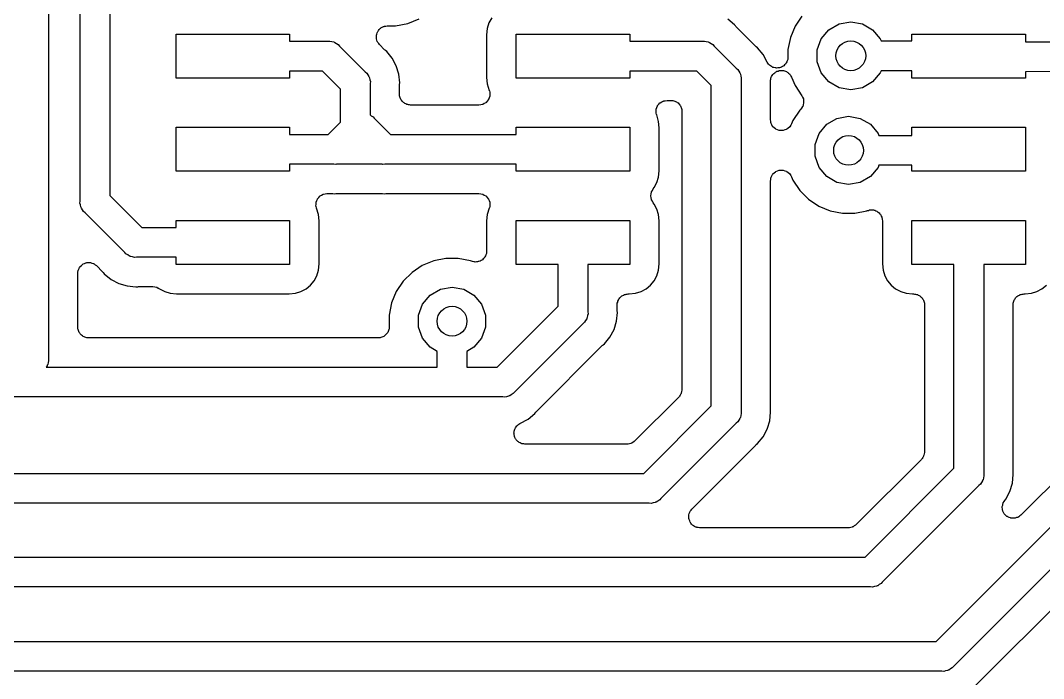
# Model space of a CAD drawing. Extents: x 91 to 190.2, y -113.9 to -59.9.
# Drawn here: x 156.87 to 170.83, y -105.35 to -96.38 of the extents above; entities that cross this region are included whole.
import ezdxf

# ---------------------------------------------------------------- set-up
doc = ezdxf.new("R2010")
doc.units = 0
doc.header["$MEASUREMENT"] = 0
doc.layers.add('BLACK', color=7, linetype='CONTINUOUS')

msp = doc.modelspace()

# ---------------------------------------------------------------- linework, layer by layer
at = {"layer": 'BLACK', "linetype": 'CONTINUOUS'}
for p, q in [((157.253, -94.8142), (157.253, -98.8233)), ((169.366, -104.847), (178.607, -95.6058)), ((178.947, -95.84), (169.6, -105.187)), ((157.687, -98.8411), (157.687, -95.9106)), ((158.093, -95.9106), (158.093, -98.7658)), ((161.989, -96.4522), (162.155, -96.4193)), ((162.155, -96.4193), (162.311, -96.3546)), ((163.264, -96.4112), (163.241, -96.4866)), ((163.301, -96.3417), (163.264, -96.4112)), ((166.614, -96.4364), (166.522, -96.361)), ((166.628, -96.4537), (166.614, -96.4364)), ((167.531, -96.3183), (167.44, -96.454)), ((167.902, -96.5044), (168.041, -96.4237)), ((168.041, -96.4237), (168.2, -96.3957)), ((168.2, -96.3957), (168.359, -96.4237)), ((168.359, -96.4237), (168.498, -96.5044)), ((158.995, -97.165), (158.995, -96.565)), ((158.995, -96.565), (160.545, -96.565)), ((160.545, -96.565), (160.545, -96.6618)), ((161.73, -96.5762), (161.732, -96.57)), ((161.73, -96.5957), (161.73, -96.5762)), ((161.732, -96.5634), (161.741, -96.5456)), ((161.732, -96.57), (161.732, -96.5634)), ((161.741, -96.5456), (161.747, -96.5272)), ((161.747, -96.5272), (161.752, -96.5221)), ((161.752, -96.5221), (161.755, -96.5162)), ((161.755, -96.5162), (161.768, -96.5023)), ((161.768, -96.5023), (161.781, -96.4873)), ((161.781, -96.4873), (161.787, -96.484)), ((161.787, -96.484), (161.791, -96.4793)), ((161.791, -96.4793), (161.809, -96.471)), ((161.809, -96.471), (161.826, -96.4612)), ((161.826, -96.4612), (161.833, -96.4601)), ((161.833, -96.4601), (161.839, -96.4573)), ((161.839, -96.4573), (161.858, -96.4556)), ((161.858, -96.4556), (161.877, -96.4522)), ((161.877, -96.4522), (161.989, -96.4522)), ((163.241, -96.4866), (163.232, -96.5724)), ((163.232, -96.5724), (163.232, -97.1576)), ((163.635, -97.165), (163.635, -96.565)), ((163.635, -96.565), (165.185, -96.565)), ((165.185, -96.565), (165.185, -96.6618)), ((166.633, -96.4586), (166.628, -96.4537)), ((166.638, -96.4646), (166.633, -96.4586)), ((166.9, -96.7273), (166.638, -96.4646)), ((167.44, -96.454), (167.376, -96.61)), ((167.798, -96.6279), (167.902, -96.5044)), ((168.498, -96.5044), (168.602, -96.6279)), ((169.035, -96.6568), (169.035, -96.565)), ((169.035, -96.565), (170.585, -96.565)), ((170.585, -96.565), (170.585, -96.6706)), ((160.545, -96.6618), (161.066, -96.6618)), ((161.066, -96.6618), (161.093, -96.6595)), ((161.093, -96.6595), (161.119, -96.6664)), ((161.119, -96.6664), (161.146, -96.6711)), ((161.146, -96.6711), (161.153, -96.6756)), ((161.153, -96.6756), (161.162, -96.678)), ((161.162, -96.678), (161.184, -96.6935)), ((161.184, -96.6935), (161.208, -96.7069)), ((161.208, -96.7069), (161.225, -96.7276)), ((161.728, -96.6153), (161.73, -96.5957)), ((161.73, -96.6216), (161.728, -96.6153)), ((161.73, -96.6282), (161.73, -96.6216)), ((161.736, -96.6467), (161.73, -96.6282)), ((161.741, -96.6656), (161.736, -96.6467)), ((161.745, -96.671), (161.741, -96.6656)), ((161.747, -96.6772), (161.745, -96.671)), ((161.76, -96.6922), (161.747, -96.6772)), ((161.771, -96.7083), (161.76, -96.6922)), ((161.84, -96.7773), (161.771, -96.7083)), ((165.185, -96.6618), (166.176, -96.6618)), ((166.176, -96.6618), (166.203, -96.6595)), ((166.203, -96.6595), (166.229, -96.6664)), ((166.229, -96.6664), (166.256, -96.6711)), ((166.256, -96.6711), (166.263, -96.6756)), ((166.263, -96.6756), (166.272, -96.678)), ((166.272, -96.678), (166.294, -96.6935)), ((166.294, -96.6935), (166.318, -96.7069)), ((166.318, -96.7069), (166.335, -96.7276)), ((167.376, -96.61), (167.343, -96.7756)), ((167.743, -96.7794), (167.798, -96.6279)), ((168.602, -96.6279), (168.613, -96.6568)), ((168.613, -96.6568), (169.035, -96.6568)), ((170.585, -96.6706), (176.161, -96.6619)), ((161.225, -96.7276), (161.577, -97.08)), ((161.846, -96.7816), (161.84, -96.7773)), ((161.851, -96.7872), (161.846, -96.7816)), ((161.869, -96.8014), (161.851, -96.7872)), ((161.944, -96.8933), (161.869, -96.8014)), ((166.335, -96.7276), (166.637, -97.0301)), ((166.906, -96.7316), (166.9, -96.7273)), ((166.911, -96.7372), (166.906, -96.7316)), ((166.929, -96.7514), (166.911, -96.7372)), ((167.004, -96.8433), (166.929, -96.7514)), ((167.061, -96.949), (167.004, -96.8433)), ((167.343, -96.7756), (167.343, -96.8783)), ((167.743, -96.9406), (167.743, -96.7794)), ((162, -96.998), (161.944, -96.8933)), ((162.034, -97.1117), (162, -96.998)), ((167.07, -96.9613), (167.061, -96.949)), ((167.078, -96.9748), (167.07, -96.9613)), ((167.086, -96.9816), (167.078, -96.9748)), ((167.093, -96.99), (167.086, -96.9816)), ((167.106, -96.9982), (167.093, -96.99)), ((167.118, -97.0082), (167.106, -96.9982)), ((167.285, -96.9963), (167.276, -97.0014)), ((167.296, -96.9847), (167.285, -96.9963)), ((167.308, -96.9748), (167.296, -96.9847)), ((167.313, -96.9655), (167.308, -96.9748)), ((167.32, -96.9575), (167.313, -96.9655)), ((167.326, -96.9431), (167.32, -96.9575)), ((167.334, -96.9296), (167.326, -96.9431)), ((167.336, -96.9191), (167.334, -96.9296)), ((167.34, -96.9092), (167.336, -96.9191)), ((167.343, -96.8783), (167.34, -96.8936)), ((167.34, -96.8936), (167.34, -96.9092)), ((167.798, -97.0921), (167.743, -96.9406)), ((160.991, -97.0682), (160.545, -97.0682)), ((160.545, -97.0682), (160.545, -97.165)), ((161.237, -97.3142), (160.991, -97.0682)), ((161.577, -97.08), (161.598, -97.0974)), ((161.598, -97.0974), (161.612, -97.1207)), ((161.612, -97.1207), (161.627, -97.1428)), ((162.046, -97.23), (162.034, -97.1117)), ((166.101, -97.0682), (165.185, -97.0682)), ((165.185, -97.0682), (165.185, -97.165)), ((166.297, -97.2642), (166.101, -97.0682)), ((166.637, -97.0301), (166.658, -97.0474)), ((166.658, -97.0474), (166.672, -97.0707)), ((166.672, -97.0707), (166.687, -97.0928)), ((166.687, -97.0928), (166.689, -97.1016)), ((166.689, -97.1016), (166.694, -97.1094)), ((166.694, -97.1094), (166.699, -97.136)), ((166.699, -97.136), (166.706, -97.162)), ((167.128, -97.0119), (167.118, -97.0082)), ((167.119, -97.1434), (167.128, -97.1307)), ((167.137, -97.0175), (167.128, -97.0119)), ((167.128, -97.1307), (167.135, -97.1169)), ((167.135, -97.1169), (167.143, -97.1097)), ((167.152, -97.0207), (167.137, -97.0175)), ((167.143, -97.1097), (167.149, -97.101)), ((167.149, -97.101), (167.162, -97.0922)), ((167.167, -97.0261), (167.152, -97.0207)), ((167.162, -97.0922), (167.173, -97.0817)), ((167.177, -97.0261), (167.167, -97.0261)), ((167.173, -97.0817), (167.183, -97.0776)), ((167.188, -97.0283), (167.177, -97.0261)), ((167.183, -97.0776), (167.192, -97.0716)), ((167.203, -97.0261), (167.188, -97.0283)), ((167.192, -97.0716), (167.207, -97.0678)), ((167.219, -97.0261), (167.203, -97.0261)), ((167.207, -97.0678), (167.222, -97.0618)), ((167.229, -97.0224), (167.219, -97.0261)), ((167.222, -97.0618), (167.232, -97.0613)), ((167.239, -97.0209), (167.229, -97.0224)), ((167.232, -97.0613), (167.243, -97.0587)), ((167.253, -97.0136), (167.239, -97.0209)), ((167.243, -97.0587), (167.258, -97.0602)), ((167.268, -97.0082), (167.253, -97.0136)), ((167.258, -97.0602), (167.274, -97.0595)), ((167.276, -97.0014), (167.268, -97.0082)), ((167.274, -97.0595), (167.284, -97.0627)), ((167.284, -97.0627), (167.294, -97.0638)), ((167.294, -97.0638), (167.308, -97.0705)), ((167.308, -97.0705), (167.323, -97.0752)), ((167.323, -97.0752), (167.332, -97.0817)), ((167.332, -97.0817), (167.341, -97.0863)), ((167.341, -97.0863), (167.352, -97.0974)), ((167.352, -97.0974), (167.365, -97.1069)), ((167.365, -97.1069), (167.37, -97.1159)), ((167.37, -97.1159), (167.378, -97.1236)), ((167.378, -97.1236), (167.384, -97.1377)), ((167.384, -97.1377), (167.393, -97.1508)), ((167.902, -97.2156), (167.798, -97.0921)), ((168.602, -97.0921), (168.498, -97.2156)), ((168.613, -97.0632), (168.602, -97.0921)), ((169.035, -97.0632), (168.613, -97.0632)), ((169.035, -97.165), (169.035, -97.0632)), ((176.236, -97.0682), (170.585, -97.077)), ((170.585, -97.077), (170.585, -97.165)), ((160.545, -97.165), (158.995, -97.165)), ((161.627, -97.1428), (161.629, -97.1516)), ((161.629, -97.1516), (161.634, -97.1594)), ((161.634, -97.1594), (161.639, -97.186)), ((161.639, -97.186), (161.646, -97.212)), ((161.646, -97.212), (161.643, -97.2389)), ((161.643, -97.2389), (161.643, -97.6672)), ((162.043, -97.267), (162.044, -97.2597)), ((162.043, -97.3818), (162.043, -97.267)), ((162.044, -97.2523), (162.046, -97.23)), ((162.044, -97.2597), (162.044, -97.2523)), ((163.232, -97.1576), (163.241, -97.2434)), ((163.241, -97.2434), (163.268, -97.3329)), ((165.185, -97.165), (163.635, -97.165)), ((166.297, -101.636), (166.297, -97.2642)), ((166.706, -97.162), (166.703, -97.1889)), ((166.703, -97.1889), (166.703, -101.711)), ((167.103, -97.217), (167.104, -97.2097)), ((167.103, -97.7314), (167.103, -97.217)), ((167.104, -97.2023), (167.105, -97.1935)), ((167.104, -97.2097), (167.104, -97.2023)), ((167.105, -97.1935), (167.109, -97.1786)), ((167.109, -97.1786), (167.111, -97.1631)), ((167.111, -97.1631), (167.116, -97.1537)), ((167.116, -97.1537), (167.119, -97.1434)), ((167.393, -97.1508), (167.44, -97.266)), ((167.44, -97.266), (167.533, -97.4043)), ((168.041, -97.2963), (167.902, -97.2156)), ((168.498, -97.2156), (168.359, -97.2963)), ((170.585, -97.165), (169.035, -97.165)), ((161.237, -97.7658), (161.237, -97.3142)), ((162.045, -97.3947), (162.043, -97.3818)), ((162.045, -97.4078), (162.045, -97.3947)), ((162.05, -97.4202), (162.045, -97.4078)), ((163.274, -97.4127), (163.265, -97.4346)), ((163.268, -97.3329), (163.269, -97.3382)), ((163.269, -97.3382), (163.275, -97.3558)), ((163.275, -97.4078), (163.274, -97.4102)), ((163.274, -97.4102), (163.274, -97.4127)), ((163.275, -97.3558), (163.275, -97.3582)), ((163.275, -97.3582), (163.276, -97.3606)), ((163.276, -97.3606), (163.275, -97.3842)), ((163.275, -97.3842), (163.275, -97.4078)), ((167.533, -97.4043), (167.543, -97.4266)), ((168.2, -97.3243), (168.041, -97.2963)), ((168.359, -97.2963), (168.2, -97.3243)), ((162.052, -97.4331), (162.05, -97.4202)), ((162.059, -97.4445), (162.052, -97.4331)), ((162.063, -97.4568), (162.059, -97.4445)), ((162.072, -97.4669), (162.063, -97.4568)), ((162.078, -97.4782), (162.072, -97.4669)), ((162.088, -97.4867), (162.078, -97.4782)), ((162.097, -97.4967), (162.088, -97.4867)), ((162.108, -97.5033), (162.097, -97.4967)), ((162.118, -97.5117), (162.108, -97.5033)), ((162.131, -97.5162), (162.118, -97.5117)), ((162.142, -97.5228), (162.131, -97.5162)), ((162.155, -97.525), (162.142, -97.5228)), ((162.167, -97.5295), (162.155, -97.525)), ((162.18, -97.5295), (162.167, -97.5295)), ((162.193, -97.5318), (162.18, -97.5295)), ((163.127, -97.5318), (162.193, -97.5318)), ((163.151, -97.5277), (163.127, -97.5318)), ((163.174, -97.5244), (163.151, -97.5277)), ((163.176, -97.5232), (163.174, -97.5244)), ((163.179, -97.5228), (163.176, -97.5232)), ((163.199, -97.5109), (163.179, -97.5228)), ((163.22, -97.4998), (163.199, -97.5109)), ((163.222, -97.498), (163.22, -97.4998)), ((163.224, -97.4967), (163.222, -97.498)), ((163.239, -97.4786), (163.224, -97.4967)), ((163.255, -97.461), (163.239, -97.4786)), ((163.256, -97.4587), (163.255, -97.461)), ((163.257, -97.4568), (163.256, -97.4587)), ((163.265, -97.4346), (163.257, -97.4568)), ((165.555, -97.5654), (165.563, -97.5432)), ((165.563, -97.5432), (165.564, -97.5413)), ((165.564, -97.5413), (165.565, -97.539)), ((165.565, -97.539), (165.581, -97.5214)), ((165.581, -97.5214), (165.596, -97.5033)), ((165.596, -97.5033), (165.598, -97.502)), ((165.598, -97.502), (165.6, -97.5002)), ((165.6, -97.5002), (165.621, -97.4891)), ((165.621, -97.4891), (165.641, -97.4772)), ((165.641, -97.4772), (165.644, -97.4768)), ((165.644, -97.4768), (165.646, -97.4756)), ((165.646, -97.4756), (165.669, -97.4723)), ((165.669, -97.4723), (165.693, -97.4682)), ((165.693, -97.4682), (165.747, -97.4682)), ((165.747, -97.4682), (165.76, -97.4705)), ((165.76, -97.4705), (165.773, -97.4705)), ((165.773, -97.4705), (165.785, -97.475)), ((165.785, -97.475), (165.798, -97.4772)), ((165.798, -97.4772), (165.809, -97.4838)), ((165.809, -97.4838), (165.822, -97.4883)), ((165.822, -97.4883), (165.832, -97.4967)), ((165.832, -97.4967), (165.843, -97.5033)), ((165.843, -97.5033), (165.852, -97.5133)), ((165.852, -97.5133), (165.862, -97.5218)), ((165.862, -97.5218), (165.868, -97.5331)), ((165.868, -97.5331), (165.877, -97.5432)), ((165.877, -97.5432), (165.881, -97.5555)), ((165.881, -97.5555), (165.888, -97.5669)), ((167.543, -97.5539), (167.528, -97.5737)), ((167.543, -97.4266), (167.553, -97.4488)), ((167.544, -97.551), (167.543, -97.5524)), ((167.543, -97.5524), (167.543, -97.5539)), ((167.55, -97.5274), (167.544, -97.551)), ((167.557, -97.5039), (167.55, -97.5274)), ((167.553, -97.4488), (167.553, -97.4504)), ((167.553, -97.4504), (167.554, -97.4519)), ((167.554, -97.4519), (167.555, -97.4763)), ((167.555, -97.4763), (167.557, -97.5007)), ((167.557, -97.5007), (167.557, -97.5023)), ((167.557, -97.5023), (167.557, -97.5039)), ((161.643, -97.6672), (161.659, -97.6785)), ((161.659, -97.6785), (161.683, -97.6919)), ((161.683, -97.6919), (161.7, -97.7126)), ((165.544, -97.6394), (165.545, -97.6158)), ((165.545, -97.6418), (165.544, -97.6394)), ((165.545, -97.5922), (165.546, -97.5898)), ((165.545, -97.6158), (165.545, -97.5922)), ((165.545, -97.6442), (165.545, -97.6418)), ((165.551, -97.6618), (165.545, -97.6442)), ((165.546, -97.5873), (165.555, -97.5654)), ((165.546, -97.5898), (165.546, -97.5873)), ((165.552, -97.667), (165.551, -97.6618)), ((165.579, -97.7566), (165.552, -97.667)), ((165.888, -97.5669), (165.89, -97.5798)), ((165.89, -97.5798), (165.895, -97.5922)), ((165.895, -97.5922), (165.895, -97.6053)), ((165.895, -97.6053), (165.897, -97.6182)), ((165.897, -97.6182), (165.897, -101.408)), ((167.504, -97.6036), (167.41, -97.744)), ((167.514, -97.5937), (167.504, -97.6036)), ((167.528, -97.5737), (167.514, -97.5937)), ((168.011, -97.7137), (168.17, -97.6857)), ((168.17, -97.6857), (168.329, -97.7137)), ((158.995, -98.435), (158.995, -97.835)), ((158.995, -97.835), (160.545, -97.835)), ((160.545, -97.835), (160.545, -97.9318)), ((161.071, -97.9318), (161.237, -97.7658)), ((161.7, -97.7126), (161.919, -97.9318)), ((163.635, -97.9318), (163.635, -97.835)), ((163.635, -97.835), (165.185, -97.835)), ((165.185, -97.835), (165.185, -98.435)), ((165.588, -97.8424), (165.579, -97.7566)), ((167.107, -97.7539), (167.103, -97.7314)), ((167.11, -97.7765), (167.107, -97.7539)), ((167.112, -97.7795), (167.11, -97.7765)), ((167.112, -97.7827), (167.112, -97.7795)), ((167.124, -97.8025), (167.112, -97.7827)), ((167.134, -97.8227), (167.124, -97.8025)), ((167.137, -97.825), (167.134, -97.8227)), ((167.138, -97.8278), (167.137, -97.825)), ((167.156, -97.8425), (167.138, -97.8278)), ((167.364, -97.8327), (167.346, -97.8466)), ((167.366, -97.83), (167.364, -97.8327)), ((167.368, -97.8278), (167.366, -97.83)), ((167.38, -97.8081), (167.368, -97.8278)), ((167.392, -97.7888), (167.38, -97.8081)), ((167.41, -97.744), (167.392, -97.7888)), ((167.768, -97.9179), (167.872, -97.7944)), ((167.872, -97.7944), (168.011, -97.7137)), ((168.329, -97.7137), (168.468, -97.7944)), ((168.468, -97.7944), (168.572, -97.9179)), ((169.035, -97.9468), (169.035, -97.835)), ((169.035, -97.835), (170.585, -97.835)), ((175.922, -97.7249), (170.522, -103.125)), ((170.585, -97.835), (170.585, -98.435)), ((160.545, -97.9318), (161.071, -97.9318)), ((161.919, -97.9318), (163.635, -97.9318)), ((165.588, -98.4276), (165.588, -97.8424)), ((167.173, -97.8579), (167.156, -97.8425)), ((167.176, -97.8592), (167.173, -97.8579)), ((167.178, -97.8613), (167.176, -97.8592)), ((167.2, -97.8691), (167.178, -97.8613)), ((167.221, -97.8779), (167.2, -97.8691)), ((167.224, -97.878), (167.221, -97.8779)), ((167.227, -97.8791), (167.224, -97.878)), ((167.25, -97.8791), (167.227, -97.8791)), ((167.273, -97.8801), (167.25, -97.8791)), ((167.276, -97.8791), (167.273, -97.8801)), ((167.279, -97.8791), (167.276, -97.8791)), ((167.301, -97.8713), (167.279, -97.8791)), ((167.322, -97.8645), (167.301, -97.8713)), ((167.325, -97.8624), (167.322, -97.8645)), ((167.328, -97.8613), (167.325, -97.8624)), ((167.346, -97.8466), (167.328, -97.8613)), ((167.713, -98.0694), (167.768, -97.9179)), ((168.572, -97.9179), (168.583, -97.9468)), ((168.583, -97.9468), (169.035, -97.9468)), ((167.713, -98.2306), (167.713, -98.0694)), ((167.768, -98.3821), (167.713, -98.2306)), ((161.146, -98.3382), (160.545, -98.3382)), ((160.545, -98.3382), (160.545, -98.435)), ((161.173, -98.3405), (161.146, -98.3382)), ((161.182, -98.3382), (161.173, -98.3405)), ((161.808, -98.3382), (161.182, -98.3382)), ((161.817, -98.3405), (161.808, -98.3382)), ((161.844, -98.3382), (161.817, -98.3405)), ((163.635, -98.3382), (161.844, -98.3382)), ((163.635, -98.435), (163.635, -98.3382)), ((167.872, -98.5056), (167.768, -98.3821)), ((168.572, -98.3821), (168.468, -98.5056)), ((168.583, -98.3532), (168.572, -98.3821)), ((169.035, -98.3532), (168.583, -98.3532)), ((169.035, -98.435), (169.035, -98.3532)), ((169.903, -105.45), (177.008, -98.3447)), ((160.545, -98.435), (158.995, -98.435)), ((165.185, -98.435), (163.635, -98.435)), ((165.556, -98.5888), (165.579, -98.5134)), ((165.579, -98.5134), (165.588, -98.4276)), ((167.107, -98.5461), (167.11, -98.5235)), ((167.11, -98.5235), (167.112, -98.5205)), ((167.112, -98.5173), (167.124, -98.4975)), ((167.112, -98.5205), (167.112, -98.5173)), ((167.124, -98.4975), (167.134, -98.4773)), ((167.134, -98.4773), (167.137, -98.475)), ((167.137, -98.475), (167.138, -98.4722)), ((167.138, -98.4722), (167.156, -98.4575)), ((167.156, -98.4575), (167.173, -98.4421)), ((167.173, -98.4421), (167.176, -98.4408)), ((167.176, -98.4408), (167.178, -98.4387)), ((167.178, -98.4387), (167.2, -98.4309)), ((167.2, -98.4309), (167.221, -98.4221)), ((167.221, -98.4221), (167.224, -98.422)), ((167.224, -98.422), (167.227, -98.4209)), ((167.227, -98.4209), (167.25, -98.4209)), ((167.25, -98.4209), (167.273, -98.4199)), ((167.273, -98.4199), (167.276, -98.4209)), ((167.276, -98.4209), (167.279, -98.4209)), ((167.279, -98.4209), (167.301, -98.4287)), ((167.301, -98.4287), (167.322, -98.4355)), ((167.322, -98.4355), (167.325, -98.4376)), ((167.325, -98.4376), (167.328, -98.4387)), ((167.328, -98.4387), (167.346, -98.4534)), ((167.346, -98.4534), (167.364, -98.4672)), ((167.364, -98.4672), (167.366, -98.47)), ((167.366, -98.47), (167.368, -98.4722)), ((167.368, -98.4722), (167.38, -98.4919)), ((167.38, -98.4919), (167.392, -98.5112)), ((167.392, -98.5112), (167.41, -98.556)), ((168.011, -98.5863), (167.872, -98.5056)), ((168.468, -98.5056), (168.329, -98.5863)), ((170.585, -98.435), (169.035, -98.435)), ((165.494, -98.6961), (165.506, -98.6748)), ((165.506, -98.6748), (165.519, -98.6583)), ((165.519, -98.6583), (165.556, -98.5888)), ((167.103, -98.5686), (167.107, -98.5461)), ((167.103, -101.683), (167.103, -98.5686)), ((167.41, -98.556), (167.504, -98.6964)), ((168.17, -98.6143), (168.011, -98.5863)), ((168.329, -98.5863), (168.17, -98.6143)), ((158.093, -98.7658), (158.529, -99.2018)), ((160.915, -98.8354), (160.923, -98.8132)), ((160.923, -98.8132), (160.924, -98.8113)), ((160.924, -98.8113), (160.925, -98.809)), ((160.925, -98.809), (160.941, -98.7914)), ((160.941, -98.7914), (160.956, -98.7733)), ((160.956, -98.7733), (160.958, -98.772)), ((160.958, -98.772), (160.96, -98.7702)), ((160.96, -98.7702), (160.981, -98.7591)), ((160.981, -98.7591), (161.001, -98.7472)), ((161.001, -98.7472), (161.004, -98.7468)), ((161.004, -98.7468), (161.006, -98.7456)), ((161.006, -98.7456), (161.029, -98.7423)), ((161.029, -98.7423), (161.053, -98.7382)), ((161.053, -98.7382), (161.118, -98.7382)), ((161.118, -98.7382), (161.125, -98.7395)), ((161.125, -98.7395), (161.133, -98.7389)), ((161.133, -98.7389), (161.155, -98.7411)), ((161.155, -98.7411), (161.177, -98.7389)), ((161.177, -98.7389), (161.185, -98.7395)), ((161.185, -98.7395), (161.192, -98.7382)), ((161.192, -98.7382), (161.798, -98.7382)), ((161.798, -98.7382), (161.805, -98.7395)), ((161.805, -98.7395), (161.813, -98.7389)), ((161.813, -98.7389), (161.835, -98.7411)), ((161.835, -98.7411), (161.857, -98.7389)), ((161.857, -98.7389), (161.865, -98.7395)), ((161.865, -98.7395), (161.872, -98.7382)), ((161.872, -98.7382), (163.127, -98.7382)), ((163.127, -98.7382), (163.151, -98.7423)), ((163.151, -98.7423), (163.174, -98.7456)), ((163.174, -98.7456), (163.176, -98.7468)), ((163.176, -98.7468), (163.179, -98.7472)), ((163.179, -98.7472), (163.199, -98.7591)), ((163.199, -98.7591), (163.22, -98.7702)), ((163.22, -98.7702), (163.222, -98.772)), ((163.222, -98.772), (163.224, -98.7733)), ((163.224, -98.7733), (163.239, -98.7914)), ((163.239, -98.7914), (163.255, -98.809)), ((163.255, -98.809), (163.256, -98.8113)), ((163.256, -98.8113), (163.257, -98.8132)), ((163.257, -98.8132), (163.265, -98.8354)), ((165.472, -98.7684), (165.476, -98.7443)), ((165.472, -98.77), (165.472, -98.7684)), ((165.472, -98.7716), (165.472, -98.77)), ((165.476, -98.7956), (165.472, -98.7716)), ((165.476, -98.7443), (165.48, -98.7202)), ((165.48, -98.8198), (165.476, -98.7956)), ((165.48, -98.7202), (165.481, -98.7188)), ((165.481, -98.7172), (165.494, -98.6961)), ((165.481, -98.7188), (165.481, -98.7172)), ((167.504, -98.6964), (167.624, -98.8158)), ((157.253, -98.8233), (157.256, -98.832)), ((157.256, -98.832), (157.253, -98.8589)), ((157.253, -98.8589), (157.253, -100.991)), ((157.684, -98.868), (157.687, -98.8411)), ((157.691, -98.894), (157.684, -98.868)), ((157.696, -98.9206), (157.691, -98.894)), ((157.701, -98.9284), (157.696, -98.9206)), ((157.703, -98.9372), (157.701, -98.9284)), ((157.718, -98.9593), (157.703, -98.9372)), ((160.904, -98.9094), (160.905, -98.8858)), ((160.905, -98.9118), (160.904, -98.9094)), ((160.905, -98.8622), (160.906, -98.8598)), ((160.905, -98.8858), (160.905, -98.8622)), ((160.905, -98.9142), (160.905, -98.9118)), ((160.911, -98.9318), (160.905, -98.9142)), ((160.906, -98.8573), (160.915, -98.8354)), ((160.906, -98.8598), (160.906, -98.8573)), ((160.912, -98.937), (160.911, -98.9318)), ((160.939, -99.0266), (160.912, -98.937)), ((163.268, -98.937), (163.241, -99.0266)), ((163.265, -98.8354), (163.274, -98.8573)), ((163.269, -98.9318), (163.268, -98.937)), ((163.275, -98.9142), (163.269, -98.9318)), ((163.274, -98.8573), (163.274, -98.8598)), ((163.274, -98.8598), (163.275, -98.8622)), ((163.275, -98.8622), (163.275, -98.8858)), ((163.275, -98.8858), (163.276, -98.9094)), ((163.276, -98.9094), (163.275, -98.9118)), ((163.275, -98.9118), (163.275, -98.9142)), ((165.481, -98.8212), (165.48, -98.8198)), ((165.481, -98.8228), (165.481, -98.8212)), ((165.494, -98.8439), (165.481, -98.8228)), ((165.506, -98.8652), (165.494, -98.8439)), ((165.519, -98.8817), (165.506, -98.8652)), ((165.556, -98.9512), (165.519, -98.8817)), ((165.579, -99.0266), (165.556, -98.9512)), ((167.624, -98.8158), (167.764, -98.9096)), ((167.764, -98.9096), (167.92, -98.9743)), ((157.732, -98.9826), (157.718, -98.9593)), ((157.753, -99), (157.732, -98.9826)), ((158.295, -99.5424), (157.753, -99)), ((160.948, -99.1124), (160.939, -99.0266)), ((163.241, -99.0266), (163.232, -99.1124)), ((165.588, -99.1124), (165.579, -99.0266)), ((167.92, -98.9743), (168.086, -99.0072)), ((168.086, -99.0072), (168.254, -99.0072)), ((168.254, -99.0072), (168.42, -98.9743)), ((168.42, -98.9743), (168.425, -98.9722)), ((168.425, -98.9722), (168.441, -98.9687)), ((168.441, -98.9687), (168.456, -98.9631)), ((168.456, -98.9631), (168.466, -98.9631)), ((168.466, -98.9631), (168.476, -98.961)), ((168.476, -98.961), (168.492, -98.9631)), ((168.492, -98.9631), (168.508, -98.9631)), ((168.508, -98.9631), (168.518, -98.9665)), ((168.518, -98.9665), (168.527, -98.9677)), ((168.527, -98.9677), (168.542, -98.9753)), ((168.542, -98.9753), (168.557, -98.9809)), ((168.557, -98.9809), (168.565, -98.9872)), ((168.565, -98.9872), (168.574, -98.9918)), ((168.574, -98.9918), (168.585, -99.0039)), ((168.585, -99.0039), (168.597, -99.0144)), ((168.597, -99.0144), (168.602, -99.0229)), ((168.602, -99.0229), (168.609, -99.0302)), ((168.609, -99.0302), (168.615, -99.0453)), ((168.615, -99.0453), (168.623, -99.0595)), ((168.623, -99.0595), (168.625, -99.0692)), ((168.625, -99.0692), (168.629, -99.0783)), ((168.629, -99.0783), (168.629, -99.0947)), ((158.529, -99.2018), (158.995, -99.2018)), ((158.995, -99.2018), (158.995, -99.105)), ((158.995, -99.105), (160.545, -99.105)), ((160.545, -99.105), (160.545, -99.705)), ((160.948, -99.6976), (160.948, -99.1124)), ((163.232, -99.1124), (163.232, -99.5233)), ((163.635, -99.705), (163.635, -99.105)), ((163.635, -99.105), (165.185, -99.105)), ((165.185, -99.105), (165.185, -99.705)), ((165.588, -99.6976), (165.588, -99.1124)), ((168.629, -99.0947), (168.632, -99.1108)), ((168.632, -99.1108), (168.632, -99.6976)), ((169.035, -99.705), (169.035, -99.105)), ((169.035, -99.105), (170.585, -99.105)), ((170.585, -99.105), (170.585, -99.705)), ((158.312, -99.5631), (158.295, -99.5424)), ((158.336, -99.5765), (158.312, -99.5631)), ((158.358, -99.592), (158.336, -99.5765)), ((158.367, -99.5944), (158.358, -99.592)), ((158.374, -99.5989), (158.367, -99.5944)), ((158.401, -99.6036), (158.374, -99.5989)), ((158.427, -99.6105), (158.401, -99.6036)), ((158.454, -99.6082), (158.427, -99.6105)), ((158.995, -99.6082), (158.454, -99.6082)), ((158.995, -99.705), (158.995, -99.6082)), ((162.676, -99.6228), (162.51, -99.6557)), ((162.844, -99.6228), (162.676, -99.6228)), ((163.01, -99.6557), (162.844, -99.6228)), ((163.165, -99.6469), (163.157, -99.6532)), ((163.174, -99.6423), (163.165, -99.6469)), ((163.185, -99.6303), (163.174, -99.6423)), ((163.197, -99.6198), (163.185, -99.6303)), ((163.202, -99.6112), (163.197, -99.6198)), ((163.209, -99.6039), (163.202, -99.6112)), ((163.215, -99.5888), (163.209, -99.6039)), ((163.223, -99.5746), (163.215, -99.5888)), ((163.225, -99.5649), (163.223, -99.5746)), ((163.229, -99.5558), (163.225, -99.5649)), ((163.232, -99.5233), (163.229, -99.5395)), ((163.229, -99.5395), (163.229, -99.5558)), ((157.657, -99.8091), (157.658, -99.7896)), ((157.658, -99.7896), (157.661, -99.7836)), ((157.661, -99.7836), (157.662, -99.7771)), ((157.662, -99.7771), (157.672, -99.7601)), ((157.672, -99.7601), (157.68, -99.7423)), ((157.68, -99.7423), (157.685, -99.7377)), ((157.685, -99.7377), (157.688, -99.732)), ((157.688, -99.732), (157.703, -99.7194)), ((157.703, -99.7194), (157.717, -99.7055)), ((157.717, -99.7055), (157.723, -99.7027)), ((157.723, -99.7027), (157.728, -99.6985)), ((157.728, -99.6985), (157.747, -99.6918)), ((157.747, -99.6918), (157.764, -99.6835)), ((157.764, -99.6835), (157.771, -99.6829)), ((157.771, -99.6829), (157.777, -99.6807)), ((157.777, -99.6807), (157.797, -99.6807)), ((157.797, -99.6807), (157.816, -99.679)), ((157.816, -99.679), (157.823, -99.6807)), ((157.823, -99.6807), (157.829, -99.6807)), ((157.829, -99.6807), (157.848, -99.6874)), ((157.848, -99.6874), (157.867, -99.6924)), ((157.867, -99.6924), (157.872, -99.6962)), ((157.872, -99.6962), (157.878, -99.6985)), ((157.878, -99.6985), (157.893, -99.7111)), ((157.893, -99.7111), (157.909, -99.7223)), ((157.909, -99.7223), (157.992, -99.8054)), ((160.545, -99.705), (158.995, -99.705)), ((160.916, -99.8588), (160.939, -99.7834)), ((160.939, -99.7834), (160.948, -99.6976)), ((162.354, -99.7204), (162.214, -99.8142)), ((162.51, -99.6557), (162.354, -99.7204)), ((163.025, -99.6619), (163.01, -99.6557)), ((163.041, -99.6655), (163.025, -99.6619)), ((163.056, -99.6711), (163.041, -99.6655)), ((163.066, -99.6711), (163.056, -99.6711)), ((163.076, -99.6732), (163.066, -99.6711)), ((163.092, -99.6711), (163.076, -99.6732)), ((163.108, -99.6711), (163.092, -99.6711)), ((163.118, -99.6677), (163.108, -99.6711)), ((163.127, -99.6664), (163.118, -99.6677)), ((163.142, -99.6588), (163.127, -99.6664)), ((163.157, -99.6532), (163.142, -99.6588)), ((164.207, -99.705), (163.635, -99.705)), ((164.207, -100.276), (164.207, -99.705)), ((165.185, -99.705), (164.613, -99.705)), ((164.613, -99.705), (164.613, -100.351)), ((165.556, -99.8588), (165.579, -99.7834)), ((165.579, -99.7834), (165.588, -99.6976)), ((168.632, -99.6976), (168.641, -99.7834)), ((168.641, -99.7834), (168.664, -99.8588)), ((169.607, -99.705), (169.035, -99.705)), ((169.607, -102.486), (169.607, -99.705)), ((170.585, -99.705), (170.013, -99.705)), ((170.013, -99.705), (170.013, -102.561)), ((157.653, -99.8284), (157.657, -99.8091)), ((157.653, -100.557), (157.653, -99.8284)), ((157.992, -99.8054), (157.997, -99.8114)), ((157.997, -99.8114), (158.002, -99.8163)), ((158.002, -99.8163), (158.016, -99.8336)), ((158.016, -99.8336), (158.108, -99.909)), ((158.108, -99.909), (158.213, -99.965)), ((160.829, -99.9892), (160.879, -99.9283)), ((160.879, -99.9283), (160.916, -99.8588)), ((162.214, -99.8142), (162.094, -99.9336)), ((165.469, -99.9892), (165.519, -99.9283)), ((165.519, -99.9283), (165.556, -99.8588)), ((168.664, -99.8588), (168.701, -99.9283)), ((168.701, -99.9283), (168.751, -99.9892)), ((158.213, -99.965), (158.327, -99.9995)), ((158.327, -99.9995), (158.445, -100.011)), ((158.445, -100.011), (158.467, -100.009)), ((158.467, -100.009), (158.475, -100.009)), ((158.475, -100.009), (158.482, -100.008)), ((158.482, -100.008), (158.68, -100.008)), ((158.68, -100.008), (158.705, -100.013)), ((158.705, -100.013), (158.73, -100.017)), ((158.73, -100.017), (158.731, -100.017)), ((158.731, -100.017), (158.732, -100.017)), ((158.732, -100.017), (158.753, -100.03)), ((158.753, -100.03), (158.756, -100.031)), ((158.756, -100.031), (158.759, -100.032)), ((158.759, -100.032), (158.841, -100.076)), ((160.699, -100.076), (160.768, -100.039)), ((160.768, -100.039), (160.829, -99.9892)), ((162.094, -99.9336), (162, -100.074)), ((162.462, -100.124), (162.601, -100.044)), ((162.601, -100.044), (162.76, -100.016)), ((162.76, -100.016), (162.919, -100.044)), ((162.919, -100.044), (163.058, -100.124)), ((165.339, -100.076), (165.408, -100.039)), ((165.408, -100.039), (165.469, -99.9892)), ((168.751, -99.9892), (168.812, -100.039)), ((168.812, -100.039), (168.881, -100.076)), ((170.739, -100.076), (170.808, -100.039)), ((170.808, -100.039), (170.869, -99.9892)), ((158.841, -100.076), (158.917, -100.099)), ((158.917, -100.099), (159.002, -100.108)), ((159.002, -100.108), (160.538, -100.108)), ((160.538, -100.108), (160.623, -100.099)), ((160.623, -100.099), (160.699, -100.076)), ((162, -100.074), (161.936, -100.23)), ((162.358, -100.248), (162.462, -100.124)), ((163.058, -100.124), (163.162, -100.248)), ((165.02, -100.219), (165.022, -100.206)), ((165.022, -100.206), (165.029, -100.195)), ((165.029, -100.195), (165.033, -100.183)), ((165.033, -100.183), (165.042, -100.173)), ((165.042, -100.173), (165.048, -100.161)), ((165.048, -100.161), (165.058, -100.153)), ((165.058, -100.153), (165.067, -100.143)), ((165.067, -100.143), (165.078, -100.136)), ((165.078, -100.136), (165.088, -100.128)), ((165.088, -100.128), (165.101, -100.123)), ((165.101, -100.123), (165.112, -100.117)), ((165.112, -100.117), (165.125, -100.114)), ((165.125, -100.114), (165.137, -100.11)), ((165.137, -100.11), (165.15, -100.11)), ((165.15, -100.11), (165.163, -100.108)), ((165.163, -100.108), (165.178, -100.108)), ((165.178, -100.108), (165.263, -100.099)), ((165.263, -100.099), (165.339, -100.076)), ((168.881, -100.076), (168.957, -100.099)), ((168.957, -100.099), (169.042, -100.108)), ((169.042, -100.108), (169.057, -100.108)), ((169.057, -100.108), (169.07, -100.11)), ((169.07, -100.11), (169.083, -100.11)), ((169.083, -100.11), (169.095, -100.114)), ((169.095, -100.114), (169.108, -100.117)), ((169.108, -100.117), (169.119, -100.123)), ((169.119, -100.123), (169.132, -100.128)), ((169.132, -100.128), (169.142, -100.136)), ((169.142, -100.136), (169.153, -100.143)), ((169.153, -100.143), (169.162, -100.153)), ((169.162, -100.153), (169.172, -100.161)), ((169.172, -100.161), (169.178, -100.173)), ((169.178, -100.173), (169.187, -100.183)), ((169.187, -100.183), (169.191, -100.195)), ((169.191, -100.195), (169.198, -100.206)), ((169.198, -100.206), (169.2, -100.219)), ((170.42, -100.219), (170.422, -100.206)), ((170.422, -100.206), (170.429, -100.195)), ((170.429, -100.195), (170.433, -100.183)), ((170.433, -100.183), (170.442, -100.173)), ((170.442, -100.173), (170.448, -100.161)), ((170.448, -100.161), (170.458, -100.153)), ((170.458, -100.153), (170.467, -100.143)), ((170.467, -100.143), (170.478, -100.136)), ((170.478, -100.136), (170.488, -100.128)), ((170.488, -100.128), (170.501, -100.123)), ((170.501, -100.123), (170.512, -100.117)), ((170.512, -100.117), (170.525, -100.114)), ((170.525, -100.114), (170.537, -100.11)), ((170.537, -100.11), (170.55, -100.11)), ((170.55, -100.11), (170.563, -100.108)), ((170.563, -100.108), (170.578, -100.108)), ((170.578, -100.108), (170.663, -100.099)), ((170.663, -100.099), (170.739, -100.076)), ((161.936, -100.23), (161.903, -100.396)), ((162.303, -100.399), (162.358, -100.248)), ((163.162, -100.248), (163.217, -100.399)), ((163.376, -101.107), (164.207, -100.276)), ((165.013, -100.258), (165.015, -100.245)), ((165.013, -100.323), (165.013, -100.258)), ((165.014, -100.33), (165.013, -100.323)), ((165.014, -100.338), (165.014, -100.33)), ((165.016, -100.36), (165.014, -100.338)), ((165.015, -100.232), (165.02, -100.219)), ((165.015, -100.245), (165.015, -100.232)), ((169.2, -100.219), (169.205, -100.232)), ((169.205, -100.232), (169.205, -100.245)), ((169.205, -100.245), (169.207, -100.258)), ((169.207, -100.258), (169.207, -102.258)), ((170.413, -100.258), (170.415, -100.245)), ((170.413, -102.533), (170.413, -100.258)), ((170.415, -100.232), (170.42, -100.219)), ((170.415, -100.245), (170.415, -100.232)), ((161.903, -100.396), (161.903, -100.557)), ((162.303, -100.561), (162.303, -100.399)), ((163.217, -100.399), (163.217, -100.561)), ((164.582, -100.469), (164.568, -100.493)), ((164.597, -100.447), (164.582, -100.469)), ((164.599, -100.438), (164.597, -100.447)), ((164.604, -100.431), (164.599, -100.438)), ((164.609, -100.404), (164.604, -100.431)), ((164.616, -100.378), (164.609, -100.404)), ((164.613, -100.351), (164.616, -100.378)), ((164.97, -100.592), (165.004, -100.478)), ((165.004, -100.478), (165.016, -100.36)), ((157.655, -100.57), (157.653, -100.557)), ((157.655, -100.583), (157.655, -100.57)), ((157.66, -100.595), (157.655, -100.583)), ((157.662, -100.608), (157.66, -100.595)), ((157.669, -100.619), (157.662, -100.608)), ((157.673, -100.632), (157.669, -100.619)), ((161.887, -100.619), (161.883, -100.632)), ((161.894, -100.608), (161.887, -100.619)), ((161.896, -100.595), (161.894, -100.608)), ((161.901, -100.583), (161.896, -100.595)), ((161.903, -100.557), (161.901, -100.57)), ((161.901, -100.57), (161.901, -100.583)), ((162.358, -100.712), (162.303, -100.561)), ((163.217, -100.561), (163.162, -100.712)), ((164.547, -100.51), (163.61, -101.447)), ((164.568, -100.493), (164.547, -100.51)), ((164.914, -100.697), (164.97, -100.592)), ((157.682, -100.642), (157.673, -100.632)), ((157.688, -100.653), (157.682, -100.642)), ((157.698, -100.662), (157.688, -100.653)), ((157.707, -100.672), (157.698, -100.662)), ((157.718, -100.678), (157.707, -100.672)), ((157.728, -100.687), (157.718, -100.678)), ((157.741, -100.691), (157.728, -100.687)), ((157.752, -100.698), (157.741, -100.691)), ((157.765, -100.7), (157.752, -100.698)), ((157.777, -100.705), (157.765, -100.7)), ((157.79, -100.705), (157.777, -100.705)), ((157.803, -100.707), (157.79, -100.705)), ((161.753, -100.707), (157.803, -100.707)), ((161.766, -100.705), (161.753, -100.707)), ((161.779, -100.705), (161.766, -100.705)), ((161.791, -100.7), (161.779, -100.705)), ((161.804, -100.698), (161.791, -100.7)), ((161.815, -100.691), (161.804, -100.698)), ((161.828, -100.687), (161.815, -100.691)), ((161.838, -100.678), (161.828, -100.687)), ((161.849, -100.672), (161.838, -100.678)), ((161.858, -100.662), (161.849, -100.672)), ((161.868, -100.653), (161.858, -100.662)), ((161.874, -100.642), (161.868, -100.653)), ((161.883, -100.632), (161.874, -100.642)), ((162.462, -100.836), (162.358, -100.712)), ((163.162, -100.712), (163.058, -100.836)), ((164.839, -100.789), (164.914, -100.697)), ((162.557, -100.891), (162.462, -100.836)), ((162.557, -101.107), (162.557, -100.891)), ((163.058, -100.836), (162.963, -100.891)), ((162.963, -100.891), (162.963, -101.107)), ((163.913, -101.71), (164.81, -100.813)), ((164.81, -100.813), (164.816, -100.808)), ((164.816, -100.808), (164.821, -100.803)), ((164.821, -100.803), (164.839, -100.789)), ((157.249, -101.044), (157.244, -101.071)), ((157.256, -101.018), (157.249, -101.044)), ((157.253, -100.991), (157.256, -101.018)), ((157.237, -101.087), (157.223, -101.107)), ((157.223, -101.107), (162.557, -101.107)), ((157.239, -101.078), (157.237, -101.087)), ((157.244, -101.071), (157.239, -101.078)), ((162.963, -101.107), (163.376, -101.107)), ((163.61, -101.447), (163.593, -101.468)), ((165.884, -101.465), (165.883, -101.471)), ((165.888, -101.459), (165.884, -101.465)), ((165.891, -101.44), (165.888, -101.459)), ((165.896, -101.421), (165.891, -101.44)), ((165.897, -101.408), (165.896, -101.415)), ((165.896, -101.415), (165.896, -101.421)), ((163.451, -101.513), (156.767, -101.513)), ((163.478, -101.516), (163.451, -101.513)), ((163.504, -101.509), (163.478, -101.516)), ((163.531, -101.504), (163.504, -101.509)), ((163.538, -101.499), (163.531, -101.504)), ((163.547, -101.497), (163.538, -101.499)), ((163.569, -101.482), (163.547, -101.497)), ((163.593, -101.468), (163.569, -101.482)), ((165.853, -101.514), (165.254, -102.113)), ((165.857, -101.509), (165.853, -101.514)), ((165.862, -101.504), (165.857, -101.509)), ((165.872, -101.487), (165.862, -101.504)), ((165.883, -101.471), (165.872, -101.487)), ((163.797, -101.814), (163.889, -101.739)), ((163.889, -101.739), (163.903, -101.721)), ((163.903, -101.721), (163.908, -101.716)), ((163.908, -101.716), (163.913, -101.71)), ((165.376, -102.557), (166.297, -101.636)), ((166.706, -101.738), (166.699, -101.764)), ((166.703, -101.711), (166.706, -101.738)), ((167.094, -101.838), (167.106, -101.72)), ((167.104, -101.69), (167.103, -101.683)), ((167.104, -101.698), (167.104, -101.69)), ((167.106, -101.72), (167.104, -101.698)), ((163.658, -101.892), (163.671, -101.884)), ((163.671, -101.884), (163.683, -101.875)), ((163.683, -101.875), (163.797, -101.814)), ((166.637, -101.87), (165.61, -102.897)), ((166.658, -101.853), (166.637, -101.87)), ((166.672, -101.829), (166.658, -101.853)), ((166.687, -101.807), (166.672, -101.829)), ((166.689, -101.798), (166.687, -101.807)), ((166.694, -101.791), (166.689, -101.798)), ((166.699, -101.764), (166.694, -101.791)), ((167.064, -101.94), (167.094, -101.838)), ((163.604, -102.002), (163.606, -101.991)), ((163.606, -102.017), (163.604, -102.002)), ((163.606, -101.981), (163.612, -101.966)), ((163.606, -101.991), (163.606, -101.981)), ((163.606, -102.033), (163.606, -102.017)), ((163.612, -101.966), (163.615, -101.951)), ((163.615, -101.951), (163.621, -101.942)), ((163.621, -101.942), (163.624, -101.932)), ((163.624, -101.932), (163.634, -101.92)), ((163.634, -101.92), (163.642, -101.907)), ((163.642, -101.907), (163.651, -101.9)), ((163.651, -101.9), (163.658, -101.892)), ((167.004, -102.057), (167.06, -101.952)), ((167.06, -101.952), (167.064, -101.94)), ((167.064, -101.94), (167.064, -101.94)), ((167.064, -101.94), (167.064, -101.94)), ((163.61, -102.043), (163.606, -102.033)), ((163.612, -102.053), (163.61, -102.043)), ((163.619, -102.067), (163.612, -102.053)), ((163.624, -102.082), (163.619, -102.067)), ((163.631, -102.09), (163.624, -102.082)), ((163.636, -102.099), (163.631, -102.09)), ((163.648, -102.11), (163.636, -102.099)), ((163.658, -102.122), (163.648, -102.11)), ((163.667, -102.127), (163.658, -102.122)), ((163.675, -102.134), (163.667, -102.127)), ((163.689, -102.14), (163.675, -102.134)), ((163.703, -102.148), (163.689, -102.14)), ((163.713, -102.15), (163.703, -102.148)), ((163.723, -102.154), (163.713, -102.15)), ((163.739, -102.154), (163.723, -102.154)), ((163.754, -102.157), (163.739, -102.154)), ((165.148, -102.157), (163.754, -102.157)), ((165.155, -102.156), (165.148, -102.157)), ((165.161, -102.156), (165.155, -102.156)), ((165.18, -102.151), (165.161, -102.156)), ((165.199, -102.148), (165.18, -102.151)), ((165.205, -102.144), (165.199, -102.148)), ((165.211, -102.143), (165.205, -102.144)), ((165.227, -102.132), (165.211, -102.143)), ((165.244, -102.122), (165.227, -102.132)), ((165.249, -102.117), (165.244, -102.122)), ((165.254, -102.113), (165.249, -102.117)), ((166.906, -102.168), (166.911, -102.163)), ((166.911, -102.163), (166.929, -102.149)), ((166.929, -102.149), (167.004, -102.057)), ((166.032, -103.041), (166.9, -102.173)), ((166.9, -102.173), (166.906, -102.168)), ((169.201, -102.29), (169.198, -102.309)), ((169.206, -102.271), (169.201, -102.29)), ((169.207, -102.258), (169.206, -102.265)), ((169.206, -102.265), (169.206, -102.271)), ((169.163, -102.364), (168.274, -103.253)), ((169.167, -102.359), (169.163, -102.364)), ((169.172, -102.354), (169.167, -102.359)), ((169.182, -102.337), (169.172, -102.354)), ((169.193, -102.321), (169.182, -102.337)), ((169.194, -102.315), (169.193, -102.321)), ((169.198, -102.309), (169.194, -102.315)), ((147.484, -102.557), (165.376, -102.557)), ((168.396, -103.697), (169.607, -102.486)), ((170.013, -102.561), (170.016, -102.588)), ((170.404, -102.688), (170.416, -102.57)), ((170.414, -102.54), (170.413, -102.533)), ((170.414, -102.548), (170.414, -102.54)), ((170.416, -102.57), (170.414, -102.548)), ((169.947, -102.72), (168.63, -104.037)), ((169.968, -102.703), (169.947, -102.72)), ((169.982, -102.679), (169.968, -102.703)), ((169.997, -102.657), (169.982, -102.679)), ((169.999, -102.648), (169.997, -102.657)), ((170.004, -102.641), (169.999, -102.648)), ((170.009, -102.614), (170.004, -102.641)), ((170.016, -102.588), (170.009, -102.614)), ((170.37, -102.802), (170.404, -102.688)), ((170.314, -102.907), (170.37, -102.802)), ((165.451, -102.963), (147.409, -102.963)), ((165.478, -102.966), (165.451, -102.963)), ((165.504, -102.959), (165.478, -102.966)), ((165.531, -102.954), (165.504, -102.959)), ((165.538, -102.949), (165.531, -102.954)), ((165.547, -102.947), (165.538, -102.949)), ((165.569, -102.932), (165.547, -102.947)), ((165.593, -102.918), (165.569, -102.932)), ((165.61, -102.897), (165.593, -102.918)), ((170.267, -103.006), (170.272, -102.987)), ((170.272, -102.987), (170.275, -102.969)), ((170.275, -102.969), (170.278, -102.962)), ((170.278, -102.962), (170.28, -102.955)), ((170.28, -102.955), (170.291, -102.94)), ((170.291, -102.94), (170.3, -102.923)), ((170.3, -102.923), (170.314, -102.907)), ((165.989, -103.134), (165.991, -103.127)), ((165.991, -103.153), (165.989, -103.134)), ((165.991, -103.121), (165.997, -103.102)), ((165.991, -103.127), (165.991, -103.121)), ((165.997, -103.102), (166.002, -103.083)), ((166.002, -103.083), (166.006, -103.078)), ((166.006, -103.078), (166.008, -103.072)), ((166.008, -103.072), (166.021, -103.057)), ((166.021, -103.057), (166.032, -103.041)), ((170.266, -103.02), (170.267, -103.013)), ((170.27, -103.039), (170.266, -103.02)), ((170.267, -103.013), (170.267, -103.006)), ((170.271, -103.057), (170.27, -103.039)), ((170.274, -103.064), (170.271, -103.057)), ((170.276, -103.071), (170.274, -103.064)), ((170.285, -103.088), (170.276, -103.071)), ((170.293, -103.105), (170.285, -103.088)), ((170.299, -103.11), (170.293, -103.105)), ((170.302, -103.116), (170.299, -103.11)), ((170.317, -103.128), (170.302, -103.116)), ((170.33, -103.141), (170.317, -103.128)), ((170.337, -103.145), (170.33, -103.141)), ((170.507, -103.135), (170.493, -103.148)), ((170.522, -103.125), (170.507, -103.135)), ((165.991, -103.173), (165.991, -103.153)), ((165.993, -103.179), (165.991, -103.173)), ((165.993, -103.186), (165.993, -103.179)), ((166.002, -103.203), (165.993, -103.186)), ((166.008, -103.222), (166.002, -103.203)), ((166.013, -103.227), (166.008, -103.222)), ((166.016, -103.233), (166.013, -103.227)), ((166.029, -103.247), (166.016, -103.233)), ((166.042, -103.262), (166.029, -103.247)), ((166.048, -103.265), (166.042, -103.262)), ((166.052, -103.27), (166.048, -103.265)), ((166.07, -103.278), (166.052, -103.27)), ((166.087, -103.288), (166.07, -103.278)), ((168.247, -103.272), (168.231, -103.283)), ((168.264, -103.262), (168.247, -103.272)), ((168.269, -103.257), (168.264, -103.262)), ((168.274, -103.253), (168.269, -103.257)), ((170.343, -103.149), (170.337, -103.145)), ((170.36, -103.156), (170.343, -103.149)), ((170.377, -103.163), (170.36, -103.156)), ((170.385, -103.164), (170.377, -103.163)), ((170.392, -103.167), (170.385, -103.164)), ((170.411, -103.166), (170.392, -103.167)), ((170.429, -103.168), (170.411, -103.166)), ((170.436, -103.166), (170.429, -103.168)), ((170.444, -103.166), (170.436, -103.166)), ((170.461, -103.159), (170.444, -103.166)), ((170.48, -103.155), (170.461, -103.159)), ((170.486, -103.15), (170.48, -103.155)), ((170.493, -103.148), (170.486, -103.15)), ((166.094, -103.289), (166.087, -103.288)), ((166.1, -103.292), (166.094, -103.289)), ((166.119, -103.293), (166.1, -103.292)), ((166.138, -103.297), (166.119, -103.293)), ((168.168, -103.297), (166.138, -103.297)), ((168.175, -103.296), (168.168, -103.297)), ((168.181, -103.296), (168.175, -103.296)), ((168.2, -103.291), (168.181, -103.296)), ((168.219, -103.288), (168.2, -103.291)), ((168.225, -103.284), (168.219, -103.288)), ((168.231, -103.283), (168.225, -103.284)), ((147.174, -103.697), (168.396, -103.697)), ((168.471, -104.103), (147.099, -104.103)), ((168.498, -104.106), (168.471, -104.103)), ((168.524, -104.099), (168.498, -104.106)), ((168.551, -104.094), (168.524, -104.099)), ((168.558, -104.089), (168.551, -104.094)), ((168.567, -104.087), (168.558, -104.089)), ((168.589, -104.072), (168.567, -104.087)), ((168.613, -104.058), (168.589, -104.072)), ((168.63, -104.037), (168.613, -104.058)), ((146.704, -104.847), (169.366, -104.847)), ((169.559, -105.222), (169.537, -105.237)), ((169.583, -105.208), (169.559, -105.222)), ((169.6, -105.187), (169.583, -105.208)), ((169.441, -105.253), (146.629, -105.253)), ((169.468, -105.256), (169.441, -105.253)), ((169.494, -105.249), (169.468, -105.256)), ((169.521, -105.244), (169.494, -105.249)), ((169.528, -105.239), (169.521, -105.244)), ((169.537, -105.237), (169.528, -105.239))]:
    msp.add_line(p, q, dxfattribs=at)
at = {"layer": 'BLACK'}
for centre in [(168.2, -96.86), (168.17, -98.15), (162.76, -100.48)]:
    msp.add_circle(centre, 0.2032, dxfattribs=at)

doc.saveas('drawing.dxf')
